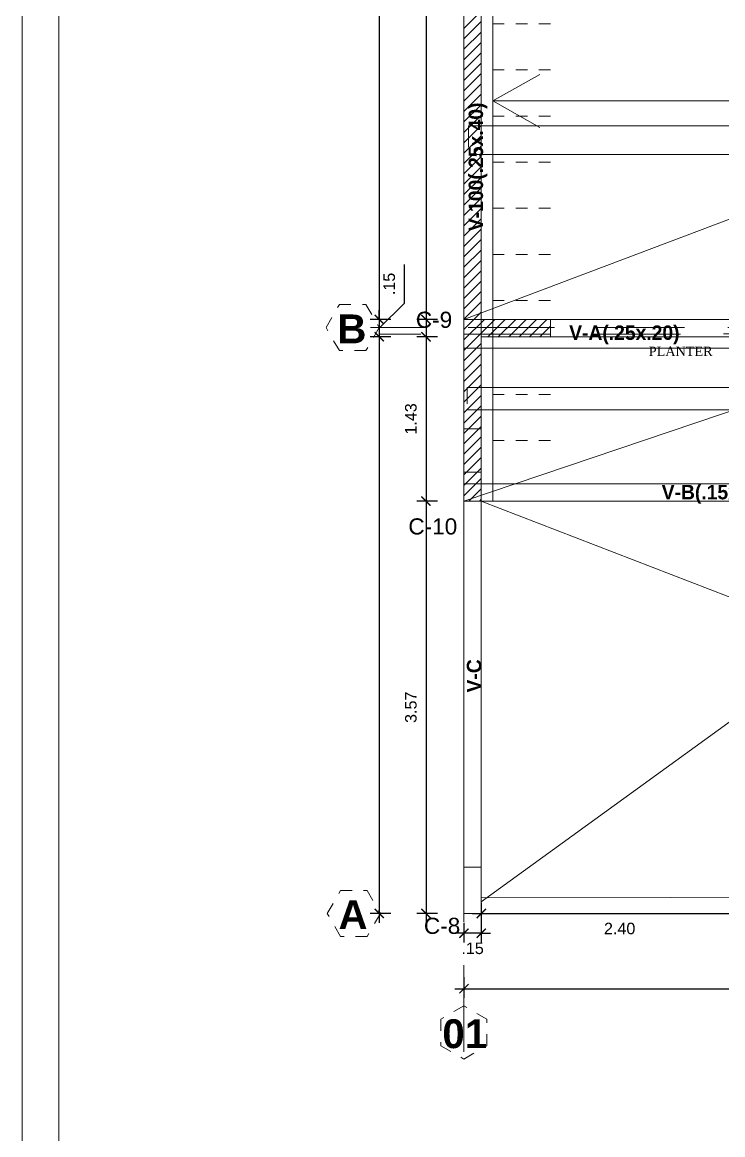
# Model space of a CAD drawing. Header units: millimetres. Extents: x -59 to 123, y 54 to 155.
# Drawn here: x 78.83 to 84.91, y 100.34 to 109.98 of the extents above; entities that cross this region are included whole.
import ezdxf

# ---------------------------------------------------------------- set-up
doc = ezdxf.new("R2010")
doc.units = ezdxf.units.MM
for name, pattern in [('ACAD_ISO02W100', [15, 12, -3]), ('CONTINUA', [0]), ('DASHED', [0.75, 0.5, -0.25]), ('DASHED2', [0.375, 0.25, -0.125]), ('HIDDEN2', [0.1875, 0.125, -0.0625])]:
    doc.linetypes.add(name, pattern=pattern)
doc.layers.get('0').update_dxf_attribs({"lineweight": 9})
doc.layers.get('Defpoints').update_dxf_attribs({"lineweight": 0})
for name, color, linetype in [('A-COT', 8, 'Continuous'), ('A-PROY', 8, 'HIDDEN2'), ('A-TEX 010', 7, 'Continuous'), ('TEXTO', 2, 'Continuous')]:
    doc.layers.add(name, color=color, linetype=linetype)
for name, color, linetype, lineweight in [('A_mobiliario', 252, 'Continuous', 15), ('ACERO', 150, 'CONTINUA', 40), ('bruñas', 11, 'Continuous', 20), ('DET-CORTE', 86, 'Continuous', 50), ('EJES', 6, 'ACAD_ISO02W100', 5), ('muro', 5, 'Continuous', 70), ('murobajo', 7, 'Continuous', 30), ('MUROS', 7, 'Continuous', 80), ('PLUMA 1', 1, 'Continuous', 9), ('pluma1', 1, 'Continuous', 9), ('TEXTO VIGAS', 2, 'Continuous', 20), ('textura', 253, 'Continuous', 0), ('VIGAS', 2, 'Continuous', 25), ('viguetas', 254, 'DASHED2', 9)]:
    doc.layers.add(name, color=color, linetype=linetype, lineweight=lineweight)
doc.styles.add('Henry', font='GOTHICB.TTF')
doc.styles.add('LUIS', font='arial.ttf')
doc.styles.add('ROMANS', font='ROMANS.SHX', dxfattribs={"width": 1.35, "height": 0.29})
doc.styles.add('STILUS', font='arial.ttf')
doc.styles.add('style1', font='arial.ttf', dxfattribs={"height": 0.1})
doc.dimstyles.new('luis1', dxfattribs={"dimtxt": 0.1, "dimasz": 0.08, "dimexe": 0.08, "dimexo": 0.08, "dimgap": 0.08, "dimtad": 2, "dimzin": 4, "dimdsep": 46, "dimtxsty": 'style1', "dimblk": 'ARCHTICK', "dimcen": 2, "dimdle": 0.08, "dimclrd": 256, "dimclre": 256, "dimclrt": 256, "dimadec": 0, "dimazin": 1, "dimtfac": 1, "dimtix": 1, "dimtmove": 0, "dimatfit": 3, "dimfxl": 1, "dimtolj": 1, "dimarcsym": 0})

# ---------------------------------------------------------------- blocks, each defined once
blk = doc.blocks.new('_ArchTick')
at = {"color": 0, "linetype": 'ByBlock', "const_width": 0.15}
blk.add_lwpolyline([(-0.5, -0.5), (0.5, 0.5)], dxfattribs=at)
blk = doc.blocks.new('*D1053')
at = {"layer": 'A-COT', "linetype": 'Continuous', "lineweight": -2, "transparency": 16777216}
for p, q in [((81.929, 121.3345), (81.929, 102.1745)), ((82.029, 121.2545), (81.849, 121.2545)), ((82.029, 102.2545), (81.849, 102.2545))]:
    blk.add_line(p, q, dxfattribs=at)
at = {"layer": 'Defpoints', "color": 0, "linetype": 'CONTINUA', "transparency": 16777216}
for p in [(82.6632, 121.2545), (81.929, 102.2545), (82.6632, 102.2545)]:
    blk.add_point(p, dxfattribs=at)
at = {"layer": 'A-COT', "linetype": 'CONTINUA', "lineweight": -2, "transparency": 16777216, "xscale": 0.08, "yscale": 0.08, "zscale": 0.08}
for p, rotation in [((81.929, 121.2545), 90), ((81.929, 102.2545), 270)]:
    blk.add_blockref('_ArchTick', p, dxfattribs=dict(at, rotation=rotation))
at = {"layer": 'A-COT', "linetype": 'CONTINUA', "lineweight": 5, "transparency": 16777216, "insert": (81.7979, 111.7545), "char_height": 0.1, "attachment_point": 5, "rotation": 90, "style": 'style1'}
blk.add_mtext('\\A1;19.00', dxfattribs=at)
blk = doc.blocks.new('*D1054')
at = {"layer": 'A-COT', "linetype": 'Continuous', "lineweight": -2, "transparency": 16777216}
for p, q in [((82.6632, 102.1745), (82.6632, 102.0028)), ((82.8132, 102.1745), (82.8132, 102.0028)), ((82.6632, 102.0828), (82.5832, 102.0828)), ((82.8132, 102.0828), (82.6632, 102.0828)), ((82.8132, 102.0828), (82.8932, 102.0828))]:
    blk.add_line(p, q, dxfattribs=at)
at = {"layer": 'Defpoints', "color": 0, "linetype": 'CONTINUA', "transparency": 16777216}
for p in [(82.6632, 102.2545), (82.8132, 102.2545), (82.6632, 102.0828)]:
    blk.add_point(p, dxfattribs=at)
at = {"layer": 'A-COT', "linetype": 'CONTINUA', "lineweight": -2, "transparency": 16777216, "xscale": 0.08, "yscale": 0.08, "zscale": 0.08}
blk.add_blockref('_ArchTick', (82.6632, 102.0828), dxfattribs=at)
at = {"layer": 'A-COT', "linetype": 'CONTINUA', "lineweight": -2, "transparency": 16777216, "xscale": 0.08, "yscale": 0.08, "zscale": 0.08, "rotation": 180}
blk.add_blockref('_ArchTick', (82.8132, 102.0828), dxfattribs=at)
at = {"layer": 'A-COT', "linetype": 'CONTINUA', "lineweight": 5, "transparency": 16777216, "insert": (82.7382, 101.9518), "char_height": 0.1, "attachment_point": 5, "style": 'style1'}
blk.add_mtext('\\A1;.15', dxfattribs=at)
blk = doc.blocks.new('*D1055')
at = {"layer": 'A-COT', "linetype": 'Continuous', "lineweight": -2, "transparency": 16777216}
for p, q in [((82.6632, 101.7022), (82.6632, 101.5222)), ((91.1632, 101.7022), (91.1632, 101.5222)), ((82.5832, 101.6022), (91.2432, 101.6022))]:
    blk.add_line(p, q, dxfattribs=at)
at = {"layer": 'Defpoints', "color": 0, "linetype": 'CONTINUA', "transparency": 16777216}
for p in [(82.6632, 102.2545), (91.1632, 102.2545), (91.1632, 101.6022)]:
    blk.add_point(p, dxfattribs=at)
at = {"layer": 'A-COT', "linetype": 'CONTINUA', "lineweight": -2, "transparency": 16777216, "xscale": 0.08, "yscale": 0.08, "zscale": 0.08, "rotation": 180}
blk.add_blockref('_ArchTick', (82.6632, 101.6022), dxfattribs=at)
at = {"layer": 'A-COT', "linetype": 'CONTINUA', "lineweight": -2, "transparency": 16777216, "xscale": 0.08, "yscale": 0.08, "zscale": 0.08}
blk.add_blockref('_ArchTick', (91.1632, 101.6022), dxfattribs=at)
at = {"layer": 'A-COT', "linetype": 'CONTINUA', "lineweight": 5, "transparency": 16777216, "insert": (86.9132, 101.4711), "char_height": 0.1, "attachment_point": 5, "style": 'style1'}
blk.add_mtext('\\A1;8.50', dxfattribs=at)
blk = doc.blocks.new('*D817')
at = {"layer": 'A-COT', "linetype": 'Continuous', "lineweight": -2, "transparency": 16777216}
for p, q in [((82.8132, 102.3461), (82.8132, 102.1745)), ((85.2132, 102.3461), (85.2132, 102.1745)), ((82.7332, 102.2545), (85.2932, 102.2545))]:
    blk.add_line(p, q, dxfattribs=at)
at = {"layer": 'Defpoints', "color": 0, "linetype": 'CONTINUA', "transparency": 16777216}
for p in [(82.8132, 102.4261), (85.2132, 102.4261), (85.2132, 102.2545)]:
    blk.add_point(p, dxfattribs=at)
at = {"layer": 'A-COT', "linetype": 'CONTINUA', "lineweight": -2, "transparency": 16777216, "xscale": 0.08, "yscale": 0.08, "zscale": 0.08, "rotation": 180}
blk.add_blockref('_ArchTick', (82.8132, 102.2545), dxfattribs=at)
at = {"layer": 'A-COT', "linetype": 'CONTINUA', "lineweight": -2, "transparency": 16777216, "xscale": 0.08, "yscale": 0.08, "zscale": 0.08}
blk.add_blockref('_ArchTick', (85.2132, 102.2545), dxfattribs=at)
at = {"layer": 'A-COT', "linetype": 'CONTINUA', "lineweight": 5, "transparency": 16777216, "insert": (84.0132, 102.1234), "char_height": 0.1, "attachment_point": 5, "style": 'style1'}
blk.add_mtext('\\A1;2.40', dxfattribs=at)
blk = doc.blocks.new('*D824')
at = {"layer": 'A-COT', "linetype": 'Continuous', "lineweight": -2, "transparency": 16777216}
for p, q in [((82.4344, 114.2045), (82.2544, 114.2045)), ((82.3344, 114.2845), (82.3344, 107.3245)), ((82.4344, 107.4045), (82.2544, 107.4045))]:
    blk.add_line(p, q, dxfattribs=at)
at = {"layer": 'Defpoints', "color": 0, "linetype": 'CONTINUA', "transparency": 16777216}
for p in [(82.7377, 114.2045), (82.3344, 107.4045), (82.7377, 107.4045)]:
    blk.add_point(p, dxfattribs=at)
at = {"layer": 'A-COT', "linetype": 'CONTINUA', "lineweight": -2, "transparency": 16777216, "xscale": 0.08, "yscale": 0.08, "zscale": 0.08}
for p, rotation in [((82.3344, 114.2045), 90), ((82.3344, 107.4045), 270)]:
    blk.add_blockref('_ArchTick', p, dxfattribs=dict(at, rotation=rotation))
at = {"layer": 'A-COT', "linetype": 'CONTINUA', "lineweight": 5, "transparency": 16777216, "insert": (82.2033, 110.8045), "char_height": 0.1, "attachment_point": 5, "rotation": 90, "style": 'style1'}
blk.add_mtext('\\A1;6.80', dxfattribs=at)
blk = doc.blocks.new('*D825')
at = {"layer": 'A-COT', "linetype": 'Continuous', "lineweight": -2, "transparency": 16777216}
for p, q in [((82.1465, 107.5438), (82.1465, 107.8797)), ((81.929, 107.3291), (82.1465, 107.5438)), ((81.929, 107.4045), (81.929, 107.4845)), ((82.029, 107.4045), (81.849, 107.4045)), ((81.929, 107.4045), (81.929, 107.2537)), ((81.929, 107.4045), (81.929, 107.2537)), ((82.029, 107.2537), (81.849, 107.2537)), ((81.929, 107.2537), (81.929, 107.1737))]:
    blk.add_line(p, q, dxfattribs=at)
at = {"layer": 'Defpoints', "color": 0, "linetype": 'CONTINUA', "transparency": 16777216}
for p in [(82.1951, 107.4045), (81.929, 107.2537), (82.1951, 107.2537)]:
    blk.add_point(p, dxfattribs=at)
at = {"layer": 'A-COT', "linetype": 'CONTINUA', "lineweight": -2, "transparency": 16777216, "xscale": 0.08, "yscale": 0.08, "zscale": 0.08}
for p, rotation in [((81.929, 107.4045), 270), ((81.929, 107.2537), 90)]:
    blk.add_blockref('_ArchTick', p, dxfattribs=dict(at, rotation=rotation))
at = {"layer": 'A-COT', "linetype": 'CONTINUA', "lineweight": 5, "transparency": 16777216, "insert": (82.0155, 107.7117), "char_height": 0.1, "attachment_point": 5, "rotation": 90, "style": 'style1'}
blk.add_mtext('\\A1;.15', dxfattribs=at)
blk = doc.blocks.new('*D826')
at = {"layer": 'A-COT', "linetype": 'Continuous', "lineweight": -2, "transparency": 16777216}
for p, q in [((82.4344, 107.2537), (82.2544, 107.2537)), ((82.3344, 107.3337), (82.3344, 105.7495)), ((82.4344, 105.8295), (82.2544, 105.8295))]:
    blk.add_line(p, q, dxfattribs=at)
at = {"layer": 'Defpoints', "color": 0, "linetype": 'CONTINUA', "transparency": 16777216}
for p in [(82.7377, 107.2537), (82.3344, 105.8295), (82.5877, 105.8295)]:
    blk.add_point(p, dxfattribs=at)
at = {"layer": 'A-COT', "linetype": 'CONTINUA', "lineweight": -2, "transparency": 16777216, "xscale": 0.08, "yscale": 0.08, "zscale": 0.08}
for p, rotation in [((82.3344, 107.2537), 90), ((82.3344, 105.8295), 270)]:
    blk.add_blockref('_ArchTick', p, dxfattribs=dict(at, rotation=rotation))
at = {"layer": 'A-COT', "linetype": 'CONTINUA', "lineweight": 5, "transparency": 16777216, "insert": (82.2033, 106.5416), "char_height": 0.1, "attachment_point": 5, "rotation": 90, "style": 'style1'}
blk.add_mtext('\\A1;1.43', dxfattribs=at)
blk = doc.blocks.new('*D827')
at = {"layer": 'A-COT', "linetype": 'Continuous', "lineweight": -2, "transparency": 16777216}
for p, q in [((82.3344, 105.9095), (82.3344, 102.1745)), ((82.4344, 105.8295), (82.2544, 105.8295)), ((82.4344, 102.2545), (82.2544, 102.2545))]:
    blk.add_line(p, q, dxfattribs=at)
at = {"layer": 'Defpoints', "color": 0, "linetype": 'CONTINUA', "transparency": 16777216}
for p in [(82.5877, 105.8295), (82.3344, 102.2545), (82.5877, 102.2545)]:
    blk.add_point(p, dxfattribs=at)
at = {"layer": 'A-COT', "linetype": 'CONTINUA', "lineweight": -2, "transparency": 16777216, "xscale": 0.08, "yscale": 0.08, "zscale": 0.08}
for p, rotation in [((82.3344, 105.8295), 90), ((82.3344, 102.2545), 270)]:
    blk.add_blockref('_ArchTick', p, dxfattribs=dict(at, rotation=rotation))
at = {"layer": 'A-COT', "linetype": 'CONTINUA', "lineweight": 5, "transparency": 16777216, "insert": (82.2033, 104.042), "char_height": 0.1, "attachment_point": 5, "rotation": 90, "style": 'style1'}
blk.add_mtext('\\A1;3.57', dxfattribs=at)

msp = doc.modelspace()

# ---------------------------------------------------------------- linework, layer by layer
at = {"layer": 'A-PROY', "lineweight": 5}
for p, q in [((83.4132, 107.4045), (85.6632, 107.4045)), ((86.8132, 105.8295), (82.8132, 105.8295))]:
    msp.add_line(p, q, dxfattribs=at)
at = {"layer": 'A_mobiliario', "color": 6, "lineweight": 5}
for points in [[(82.8132, 107.4045), (82.6632, 107.4045), (82.6632, 106.4545), (82.8132, 106.4545)], [(82.6632, 102.6545), (82.8132, 102.6545), (82.8132, 102.2545), (82.6632, 102.2545)]]:
    msp.add_lwpolyline(points, close=True, dxfattribs=at)
at = {"layer": 'ACERO', "lineweight": 5}
for p, q in [((87.8633, 109.0828), (82.7012, 109.0828)), ((82.7012, 108.8972), (82.7012, 109.0828)), ((91.1176, 108.8328), (82.7048, 108.8328)), ((88.3976, 106.8138), (82.6906, 106.8138)), ((82.6906, 106.6712), (82.6906, 106.8138)), ((88.3972, 106.6208), (82.6906, 106.6208))]:
    msp.add_line(p, q, dxfattribs=at)
at = {"layer": 'bruñas', "color": 6, "lineweight": 5}
msp.add_lwpolyline([(82.8132, 106.0795), (82.8132, 105.8295), (82.6632, 105.8295), (82.6632, 106.0795)], close=True, dxfattribs=at)
at = {"layer": 'Defpoints', "lineweight": 5, "ltscale": 0.5}
msp.add_lwpolyline([(78.8336, 94.9209), (123.0836, 94.9209), (123.0836, 124.7036), (78.8336, 124.7036)], close=True, dxfattribs=at)
at = {"layer": 'DET-CORTE', "lineweight": 5, "ltscale": 0.5}
msp.add_lwpolyline([(79.1516, 95.2389), (122.7657, 95.2389), (122.7657, 124.3856), (79.1516, 124.3856)], close=True, dxfattribs=at)
at = {"layer": 'EJES', "linetype": 'DASHED', "lineweight": 5, "ltscale": 1.5}
for p, q in [((82.6632, 122.0557), (82.6632, 100.8968)), ((82.6632, 122.0557), (82.6632, 100.8968)), ((85.6996, 107.3331), (81.8538, 107.3331)), ((86.7894, 107.2795), (81.929, 107.2759))]:
    msp.add_line(p, q, dxfattribs=at)
at = {"layer": 'EJES', "lineweight": 5, "ltscale": 0.003}
for points in [[(81.5832, 107.1335), (81.4679, 107.3331), (81.5832, 107.5328), (81.8137, 107.5328), (81.929, 107.3331), (81.8137, 107.1335)], [(81.5932, 102.0548), (81.4779, 102.2545), (81.5932, 102.4541), (81.8237, 102.4541), (81.939, 102.2545), (81.8237, 102.0548)], [(82.8628, 101.338), (82.6632, 101.4532), (82.4636, 101.338), (82.4636, 101.1075), (82.6632, 100.9922), (82.8628, 101.1075)]]:
    msp.add_lwpolyline(points, close=True, dxfattribs=at)
at = {"layer": 'muro', "color": 251, "lineweight": 5, "ltscale": 0.25}
msp.add_line((82.8132, 102.2545), (85.2132, 102.2545), dxfattribs=at)
at = {"layer": 'murobajo', "lineweight": 5}
for p, q in [((83.4132, 107.4045), (85.6632, 107.4045)), ((83.4132, 107.2545), (85.6632, 107.2545)), ((82.6632, 102.6545), (82.6632, 105.8295)), ((82.8132, 105.8295), (82.8132, 102.6545)), ((82.6632, 102.6545), (82.6632, 102.2545)), ((82.8132, 102.6545), (82.8132, 102.2545)), ((82.8132, 102.2545), (82.6632, 102.2545))]:
    msp.add_line(p, q, dxfattribs=at)
at = {"layer": 'MUROS', "linetype": 'CONTINUA', "lineweight": 5, "ltscale": 0.09}
for p, q in [((82.6632, 121.2545), (82.6632, 105.8295)), ((82.8132, 114.2045), (82.8132, 107.4045)), ((82.6632, 109.9259), (82.8132, 110.0759)), ((82.6632, 109.8359), (82.8132, 109.9859)), ((82.6632, 109.7459), (82.8132, 109.8959)), ((82.6632, 109.6559), (82.8132, 109.8059)), ((82.6632, 109.5659), (82.8132, 109.7159)), ((82.6632, 109.4759), (82.8132, 109.6259)), ((82.6632, 109.3859), (82.8132, 109.5359)), ((82.6632, 109.2959), (82.8132, 109.4459)), ((82.6632, 109.2059), (82.8132, 109.3559)), ((82.6632, 109.1159), (82.8132, 109.2659)), ((82.6632, 109.0259), (82.8132, 109.1759)), ((82.6632, 108.9359), (82.8132, 109.0859)), ((82.6632, 108.8459), (82.8132, 108.9959)), ((82.6632, 108.7559), (82.8132, 108.9059)), ((82.6632, 108.6659), (82.8132, 108.8159)), ((82.6632, 108.5759), (82.8132, 108.7259)), ((82.6632, 108.4859), (82.8132, 108.6359)), ((82.6632, 108.3959), (82.8132, 108.5459)), ((82.6632, 108.3059), (82.8132, 108.4559)), ((82.6632, 108.2159), (82.8132, 108.3659)), ((82.6632, 108.1259), (82.8132, 108.2759)), ((82.6632, 108.0359), (82.8132, 108.1859)), ((82.6632, 107.9459), (82.8132, 108.0959)), ((82.6632, 107.8559), (82.8132, 108.0059)), ((82.6632, 107.7659), (82.8132, 107.9159)), ((82.6632, 107.6759), (82.8132, 107.8259)), ((82.6632, 107.5859), (82.8132, 107.7359)), ((82.6632, 107.4959), (82.8132, 107.6459)), ((82.6632, 107.4059), (82.8132, 107.5559)), ((82.6632, 107.3159), (82.8132, 107.4659)), ((82.6632, 107.2259), (82.8418, 107.4045)), ((82.6632, 107.1359), (82.9318, 107.4045)), ((83.4132, 107.4045), (82.8132, 107.4045)), ((82.871, 107.2537), (83.0218, 107.4045)), ((82.961, 107.2537), (83.1118, 107.4045)), ((83.051, 107.2537), (83.2018, 107.4045)), ((83.141, 107.2537), (83.2918, 107.4045)), ((83.231, 107.2537), (83.3818, 107.4045)), ((83.321, 107.2537), (83.4132, 107.3459)), ((83.4132, 107.2537), (83.4132, 107.4045)), ((82.8132, 107.2537), (82.8132, 105.8295)), ((83.4132, 107.2537), (82.8132, 107.2537)), ((83.411, 107.2537), (83.4132, 107.2559)), ((82.6632, 107.0459), (82.8132, 107.1959)), ((82.6632, 106.9559), (82.8132, 107.1059)), ((82.6632, 106.8659), (82.8132, 107.0159)), ((82.6632, 106.7759), (82.8132, 106.9259)), ((82.6632, 106.6859), (82.8132, 106.8359)), ((82.6632, 106.5959), (82.8132, 106.7459)), ((82.6632, 106.5059), (82.8132, 106.6559)), ((82.6632, 106.4159), (82.8132, 106.5659)), ((82.6632, 106.3259), (82.8132, 106.4759)), ((82.6632, 106.2359), (82.8132, 106.3859)), ((82.6632, 106.1459), (82.8132, 106.2959)), ((82.6632, 106.0559), (82.8132, 106.2059)), ((82.6632, 105.9659), (82.8132, 106.1159)), ((82.6632, 105.8759), (82.8132, 106.0259)), ((82.7068, 105.8295), (82.8132, 105.9359)), ((82.7968, 105.8295), (82.8132, 105.8459))]:
    msp.add_line(p, q, dxfattribs=at)
at = {"layer": 'MUROS', "color": 1, "lineweight": 5}
msp.add_line((82.8132, 105.8295), (82.6632, 105.8295), dxfattribs=at)
at = {"layer": 'MUROS', "linetype": 'CONTINUA', "lineweight": 5, "ltscale": 0.09}
msp.add_lwpolyline([(82.8132, 114.2045), (82.8132, 107.4045), (83.4132, 107.4045), (83.4132, 107.2537), (82.8132, 107.2537), (82.8132, 105.8295), (82.6632, 105.8295), (82.6632, 121.2545)], dxfattribs=at)
at = {"layer": 'PLUMA 1', "lineweight": 5}
for points in [[(82.9132, 109.2986), (83.3215, 109.5282)], [(82.9132, 109.2986), (85.7574, 109.2986)], [(82.9132, 109.2986), (83.3215, 109.069)]]:
    msp.add_lwpolyline(points, dxfattribs=at)
at = {"layer": 'pluma1', "lineweight": 5}
for p, q in [((82.6632, 107.4045), (91.1632, 110.6177)), ((86.9633, 107.2795), (82.6632, 105.8295))]:
    msp.add_line(p, q, dxfattribs=at)
at = {"layer": 'textura', "lineweight": 5}
for p, q in [((88.4633, 106.4545), (82.8132, 102.3545)), ((82.8132, 105.8295), (91.0132, 102.6545))]:
    msp.add_line(p, q, dxfattribs=at)
at = {"layer": 'VIGAS', "linetype": 'CONTINUA', "lineweight": 5}
for points in [[(82.9132, 105.8295), (82.6632, 105.8295), (82.6632, 121.2545), (82.9132, 121.2545)], [(82.6632, 107.1545), (86.6632, 107.1545), (86.6632, 107.4045), (82.6632, 107.4045)]]:
    msp.add_lwpolyline(points, close=True, dxfattribs=at)
for points in [[(82.6632, 106.4545), (82.6632, 102.2545), (91.1632, 102.2545), (91.1632, 103.7545)], [(91.0132, 103.7545), (91.0132, 102.4045), (82.8132, 102.3886), (82.8132, 106.4386)], [(82.6632, 105.9795), (86.9133, 105.9795)], [(82.6632, 105.8295), (86.9133, 105.8295)]]:
    msp.add_lwpolyline(points, dxfattribs=at)
at = {"layer": 'viguetas', "lineweight": 5, "ltscale": 0.02}
for points in [[(83.4132, 109.9677), (82.9132, 109.9677)], [(83.4132, 109.5677), (82.9132, 109.5677)], [(83.4132, 109.1677), (82.9132, 109.1677)], [(83.4132, 108.7677), (82.9132, 108.7677)], [(83.4132, 108.3677), (82.9132, 108.3677)], [(83.4132, 107.9677), (82.9132, 107.9677)], [(83.4132, 107.5677), (82.9132, 107.5677)], [(82.9132, 106.7541), (83.4132, 106.7541)], [(82.9132, 106.3541), (83.4132, 106.3541)]]:
    msp.add_lwpolyline(points, dxfattribs=at)

# ---------------------------------------------------------------- texts
at = {"layer": 'A-TEX 010', "lineweight": 5, "insert": (84.5423, 107.169), "char_height": 0.0816, "attachment_point": 2, "style": 'ROMANS'}
msp.add_mtext('{\\fTimes New Roman|b0|i0|c0|p18;PLANTER}', dxfattribs=at)
at = {"layer": 'EJES', "lineweight": 5, "char_height": 0.25, "width": 0.015384, "attachment_point": 2, "style": 'STILUS'}
for s, insert in [('{\\fArial|b1|i0|c0|p34;B}', (81.6914, 107.4472)), ('{\\fArial|b1|i0|c0|p34;A}', (81.7014, 102.3685)), ('{\\fArial|b1|i0|c0|p34;01}', (82.6703, 101.3368))]:
    msp.add_mtext(s, dxfattribs=dict(at, insert=insert))
at = {"layer": 'TEXTO', "lineweight": 5, "style": 'LUIS'}
for s, p in [('C-9', (82.2462, 107.3313)), ('C-10', (82.1811, 105.5398)), ('C-8', (82.3161, 102.0773))]:
    msp.add_text(s, height=0.14, dxfattribs=at).set_placement(p)
at = {"layer": 'TEXTO VIGAS', "linetype": 'Continuous', "lineweight": 5, "style": 'Henry'}
for s, p in [('V-100(.25x.40)', (82.8289, 108.1695)), ('V-C', (82.8132, 104.1702))]:
    msp.add_text(s, height=0.125, rotation=90, dxfattribs=at).set_placement(p)
for s, p in [('V-A(.25x.20)', (83.5754, 107.2267)), ('V-B(.15x.20)', (84.3777, 105.8445))]:
    msp.add_text(s, height=0.125, dxfattribs=at).set_placement(p)

# ---------------------------------------------------------------- dimensions: what is measured, and where the dimension line sits
at = {"layer": 'A-COT', "linetype": 'CONTINUA', "lineweight": 5}
for base, p1, p2, override, picture, middle in [((81.929, 102.2545), (82.6632, 121.2545), (82.6632, 102.2545), {"dimfxl": 0.1, "dimfxlon": 1, "dimarcsym": 2}, '*D1053', (81.7979, 111.7545)), ((82.3344, 107.4045), (82.7377, 114.2045), (82.7377, 107.4045), {"dimtmove": 1, "dimfxl": 0.1, "dimfxlon": 1, "dimarcsym": 2}, '*D824', (82.2033, 110.8045)), ((82.3344033, 102.25446222), (82.58773282, 105.82946221), (82.58773282, 102.25446222), {"dimtmove": 1, "dimfxl": 0.1, "dimfxlon": 1, "dimarcsym": 2}, '*D827', (82.20331189, 104.04196222))]:
    dim = msp.add_linear_dim(base=base, p1=p1, p2=p2, angle=90, dimstyle='luis1', override=override, dxfattribs=at)
    dim.commit()
    dim.dimension.update_dxf_attribs({"geometry": picture, "text_midpoint": middle})
dim = msp.add_linear_dim(base=(81.929, 107.2537), p1=(82.1951, 107.4045), p2=(82.1951, 107.2537), angle=90, dimstyle='luis1', override={"dimtmove": 1, "dimfxl": 0.1, "dimfxlon": 1, "dimarcsym": 2}, dxfattribs=at)
dim.commit()
dim.dimension.update_dxf_attribs({"geometry": '*D825', "text_midpoint": (82.1465, 107.6238), "dimtype": 160})
dim = msp.add_linear_dim(base=(82.3344, 105.8295), p1=(82.7377, 107.2537), p2=(82.5877, 105.8295), angle=90, text='1.43', dimstyle='luis1', override={"dimtmove": 1, "dimfxl": 0.1, "dimfxlon": 1, "dimarcsym": 2}, dxfattribs=at)
dim.commit()
dim.dimension.update_dxf_attribs({"geometry": '*D826', "text_midpoint": (82.2033, 106.5416)})
for base, p1, p2, override, picture, middle in [((85.2132, 102.2545), (82.8132, 102.4261), (85.2132, 102.4261), {"dimtmove": 1, "dimfxl": 0.1, "dimfxlon": 1, "dimarcsym": 2}, '*D817', (84.0132, 102.1234)), ((82.6632, 102.0828), (82.8132, 102.2545), (82.6632, 102.2545), {"dimfxl": 0.1, "dimfxlon": 1, "dimarcsym": 2}, '*D1054', (82.7382, 101.9518)), ((91.1632, 101.6022), (82.6632, 102.2545), (91.1632, 102.2545), {"dimfxl": 0.1, "dimfxlon": 1, "dimarcsym": 2}, '*D1055', (86.9132, 101.4711))]:
    dim = msp.add_linear_dim(base=base, p1=p1, p2=p2, dimstyle='luis1', override=override, dxfattribs=at)
    dim.commit()
    dim.dimension.update_dxf_attribs({"geometry": picture, "text_midpoint": middle})

doc.saveas('drawing.dxf')
